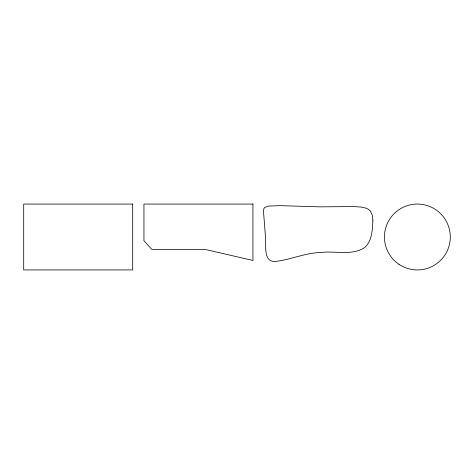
<?xml version="1.0" encoding="UTF-8"?>
<svg xmlns="http://www.w3.org/2000/svg" width="474" height="474" viewBox="0 0 474 474"><rect width="100%" height="100%" fill="white"/><g stroke="black" fill="none" stroke-linecap="round" stroke-linejoin="round"><path stroke-width="0.71" d="M372.872 220.469C372.374 229.772 372.191 240.596 364.885 247.422C352.075 256.001 335.474 250.645 321.07 252.5C305.037 252.761 290.212 260.013 274.422 261.529C264.688 261.411 265.796 249.17 265.647 242.374A156.527 156.527 0 0 0 265.458 236.674L263.443 210.634L263.971 208.447L264.853 207.387L268.403 206.083L279.909 205.651L320.211 206.86L353.331 206.557L361.621 207.091L366.266 208.222L368.576 209.443L370.307 211.019L372.321 215.172L372.872 220.469M132.696 204.069L23.7 204.069L23.7 269.931L132.696 269.931L132.696 204.069M252.938 204.069L143.942 204.069L143.942 240.739L151.793 249.354L204.869 249.354L252.938 260.469L252.938 204.069M398.907 264.273A32.931 32.931 0 0 0 450.217 239.352A32.931 32.931 0 0 0 402.977 207.375A32.931 32.931 0 0 0 398.907 264.273"/></g></svg>
